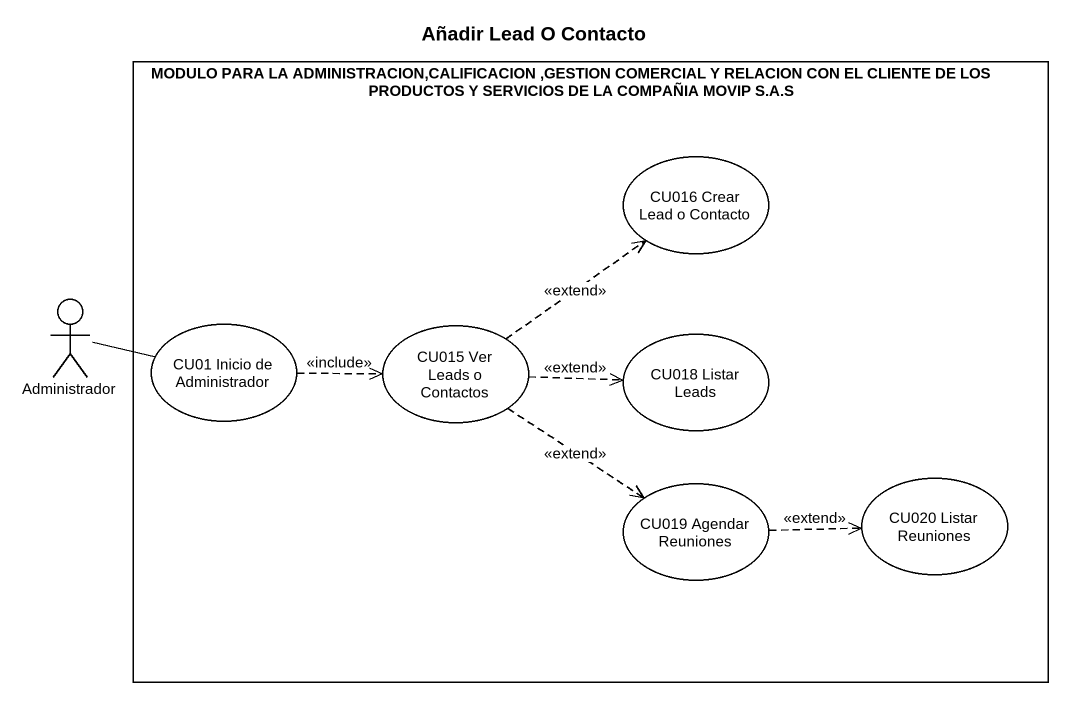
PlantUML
@startuml
title Añadir Lead O Contacto
rectangle "MODULO PARA LA ADMINISTRACION,CALIFICACION ,GESTION COMERCIAL Y RELACION CON EL CLIENTE DE LOS PRODUCTOS Y SERVICIOS DE LA COMPAÑIA MOVIP S.A.S" as MODULO_PARA_LA {
  usecase "CU016 Crear Lead o Contacto" as CU016_Crear_Lead_o_Contacto
  usecase "CU01 Inicio de Administrador" as CU01_Inicio_de_Administrador
  usecase "CU015 Ver Leads o Contactos" as CU015_Ver_Leads_o_Contactos
  usecase "CU018 Listar Leads" as CU018_Listar_Leads
  usecase "CU019 Agendar Reuniones" as CU019_Agendar_Reuniones
  usecase "CU020 Listar Reuniones" as CU020_Listar_Reuniones
}
actor Administrador
Administrador -right- CU01_Inicio_de_Administrador
CU01_Inicio_de_Administrador .right.> CU015_Ver_Leads_o_Contactos : <<include>>
CU015_Ver_Leads_o_Contactos .up.> CU016_Crear_Lead_o_Contacto : <<extend>>
CU015_Ver_Leads_o_Contactos .right.> CU018_Listar_Leads : <<extend>>
CU015_Ver_Leads_o_Contactos ..> CU019_Agendar_Reuniones : <<extend>>
CU019_Agendar_Reuniones .right.> CU020_Listar_Reuniones : <<extend>>
@enduml
